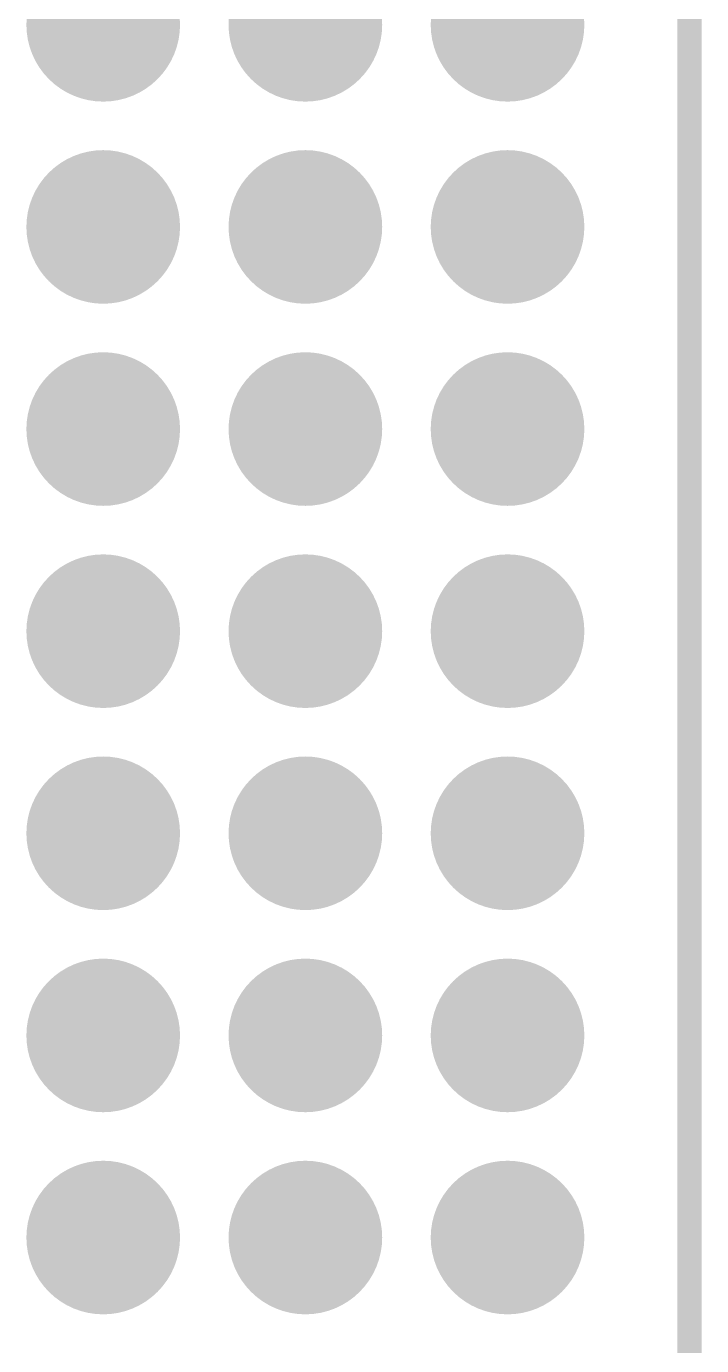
# Model space of a CAD drawing. Extents: x -16 to 117, y 0 to 53.
# Drawn here: x 8.69 to 17.17, y 10.83 to 27.41 of the extents above; entities that cross this region are included whole.
import ezdxf

# ---------------------------------------------------------------- set-up
doc = ezdxf.new("R2010")
doc.units = 0
doc.layers.add('16', color=132, linetype='CONTINUOUS')
doc.layers.add('18', color=110, linetype='CONTINUOUS')

# ---------------------------------------------------------------- blocks, each defined once
blk = doc.blocks.new('ROUNDV')
at = {"const_width": 0.5}
blk.add_lwpolyline([(0, -0.25, 1), (0, 0.25, 1), (0, -0.25)], format="xyb", dxfattribs=at)

msp = doc.modelspace()

# ---------------------------------------------------------------- linework, layer by layer
at = {"layer": '16', "const_width": 0.3048}
msp.add_lwpolyline([(17.018, 9.398), (17.018, 42.418)], dxfattribs=at)

# ---------------------------------------------------------------- block references
at = {"layer": '18', "xscale": 1.9304, "yscale": 1.9304}
for p in [(9.652, 27.432), (9.652, 27.432), (12.192, 27.432), (12.192, 27.432), (14.732, 27.432), (14.732, 27.432), (9.652, 24.892), (9.652, 24.892), (12.192, 24.892), (12.192, 24.892), (14.732, 24.892), (14.732, 24.892), (9.652, 22.352), (9.652, 22.352), (12.192, 22.352), (12.192, 22.352), (14.732, 22.352), (14.732, 22.352), (9.652, 19.812), (9.652, 19.812), (12.192, 19.812), (12.192, 19.812), (14.732, 19.812), (14.732, 19.812), (9.652, 17.272), (9.652, 17.272), (12.192, 17.272), (12.192, 17.272), (14.732, 17.272), (14.732, 17.272), (9.652, 14.732), (9.652, 14.732), (12.192, 14.732), (12.192, 14.732), (14.732, 14.732), (14.732, 14.732), (9.652, 12.192), (9.652, 12.192), (12.192, 12.192), (12.192, 12.192), (14.732, 12.192), (14.732, 12.192)]:
    msp.add_blockref('ROUNDV', p, dxfattribs=at)

doc.saveas('drawing.dxf')
